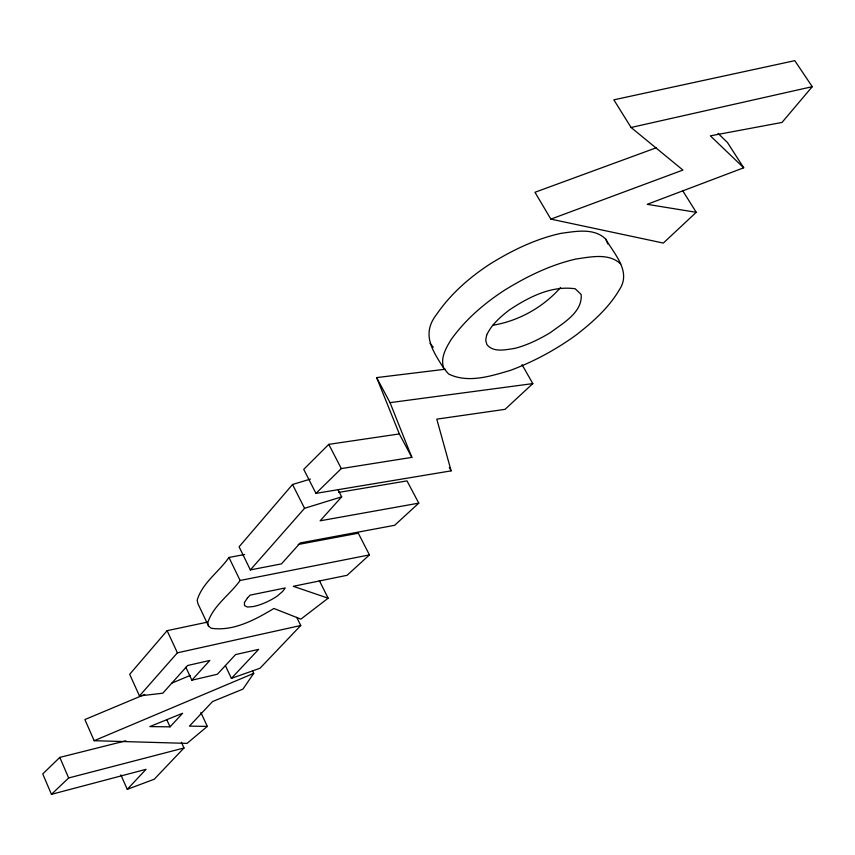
<?xml version="1.0" encoding="UTF-8"?>
<svg xmlns="http://www.w3.org/2000/svg" width="855" height="855" viewBox="0 0 855 855"><rect width="100%" height="100%" fill="white"/><g stroke="black" fill="none" stroke-linecap="round" stroke-linejoin="round"><path stroke-width="1.28" d="M252.578 670.94L253.732 673.345L242.948 689.098L212.521 701.581L189.415 726.141L207.327 726.397L200.861 712.45M560.591 287.483C543.353 307.202 518.739 320.978 492.875 325.253M550.866 219.126L682.921 170.07L631.086 127.481L613.847 99.832L794.797 60.662L812.25 86.686L782.004 122.447L710.355 135.849L743.711 167.794L647.192 204.334L696.227 212.307L663.33 243.066L550.866 219.126L534.963 192.279L656.501 147.701M244.637 554.51L228.958 557.449C219.019 571.888 202.282 582.843 197.174 600.221L197.943 603.694L208.524 626.052L211.238 628.243C233.586 631.578 255.335 619.597 273.921 608.482L300.896 619.127L328.138 598.19L319.289 580.502M207.359 622.151L167.12 630.669L129.682 674.317L139.461 695.927L162.803 693.202L187.63 665.5L209.828 660.445L191.862 680.206L185.845 667.242M310.418 479.089L292.538 484.496L239.09 546.783L250.355 569.911L281.466 563.873L300.265 542.936L394.657 525.291L418.779 503.135L407.001 480.895L338.601 492.427M298.203 544.475L358.298 533.21L369.435 554.906L240.105 580.47C229.984 594.727 213.248 605.468 207.797 622.664L208.524 626.052M139.461 695.927L177.402 652.814L300.746 625.507L296.738 617.353M250.355 569.911L304.562 508.308L341.669 496.841L338.035 489.776M341.669 496.841L320.144 520.802L418.779 503.135M170.049 726.846L182.628 713.262L149.817 726.59L170.049 726.846L166.778 719.675M120.854 774.854L127.256 789.347L146.055 769.318L51.439 794.338L42.75 773.935L59.797 757.402L125.856 740.804M225.442 665.756L231.406 678.378L258.659 649.351L235.553 654.599L217.384 674.242L191.862 680.206M181.378 742.236L184.007 747.986L154.242 779.226L127.256 789.347M300.746 625.507L260.006 668.247L231.406 678.378M315.955 493.367L341.305 468.583L411.843 457.382L399.338 433.934L328.78 444.354L303.739 469.352L315.955 493.367L451.13 470.859L436.787 419.142L505.038 409.342L532.804 383.606L522.042 364.647M51.439 794.338L68.656 777.965L184.007 747.986M369.435 554.906L347.098 575.297L293.276 586.306L328.138 598.19M207.327 726.397L187.053 743.38L94.168 740.708L84.88 719.557L144.837 694.431M94.168 740.708L253.732 673.345M171.759 683.156L190.12 675.461M631.086 127.481L812.25 86.686M445.434 369.21L376.638 377.6L390.04 402.652L532.804 383.606M620.741 264.013C608.846 252.695 590.698 256.97 576.131 258.99C550.652 264.783 526.958 276.4 504.813 290.037C484.261 303.354 465.377 319.578 451.109 339.627C445.915 348.145 440.069 358.181 443.831 368.409L448.597 373.998C468.102 383.564 490.877 376.115 510.435 370.354C533.723 361.697 555.707 349.738 575.853 335.235C592.579 322.271 608.846 307.843 619.608 289.375C631.418 271.313 614.264 254.138 605.757 239.133C593.958 227.548 575.639 231.406 560.933 233.362C535.529 238.908 511.931 250.451 489.936 264.077C469.491 277.437 450.799 293.81 436.884 314.009C421.248 333.856 431.861 349.577 443.831 368.409M718.029 133.348L727.477 142.539L743.711 167.794M430.044 343.347L433.282 347.205M682.643 190.601L696.227 212.307M449.303 467.471L451.13 470.859M328.78 444.354L341.305 468.583M292.538 484.496L304.562 508.308M228.958 557.449L240.105 580.47M167.12 630.669L177.402 652.814M59.797 757.402L68.656 777.965M605.757 239.133L607.809 243.953M376.638 377.6L399.338 433.934M390.04 402.652L411.843 457.382M486.613 335.267L485.704 340.237L486.837 344.458C493.175 352.88 505.658 349.695 514.625 348.413C527.321 345.185 539.163 339.339 550.353 332.627C562.772 323.254 582.661 312.438 581.165 294.515L575.233 288.798C551.507 285.292 528.572 297.198 509.324 309.98C500.378 316.949 491.347 324.718 486.613 335.267M247.33 598.19L244.445 602.465L244.487 605.575L247.469 607.071L253.411 606.526A24.848 7.973 -26.1 0 0 277.298 596.031L282.674 591.414L285.239 587.951L250.066 595.144L247.33 598.19"/></g></svg>
